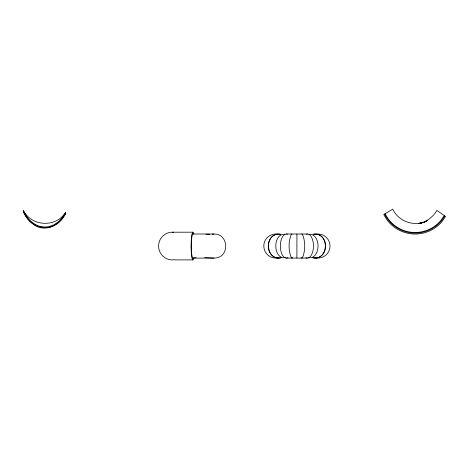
<?xml version="1.0" encoding="UTF-8"?>
<svg xmlns="http://www.w3.org/2000/svg" width="469" height="469" viewBox="0 0 469 469"><rect width="100%" height="100%" fill="white"/><g stroke="black" fill="none" stroke-linecap="round" stroke-linejoin="round"><path stroke-width="0.7" d="M34.208 224.915C30.385 222.394 26.85 218.636 24.693 214.374C20.994 206.806 26.106 217.399 26.997 217.757C33.24 227.137 47.346 231.258 56.567 223.684C60.126 221.597 62.729 218.179 64.88 214.732C67.407 210.458 62.148 219.809 61.861 219.328C55.442 227.682 42.503 231.369 33.674 224.475M64.88 213.893L65.601 212.363L61.404 218.765L57.974 222.113L53.865 224.833L49.151 226.58L44.526 227.055L39.074 226.181C32.783 223.971 27.9 219.041 24.693 213.313L24.869 213.735M444.26 215.576L440.772 220.559A33.51 33.51 0 0 1 388.279 218.982L385.096 213.8M63.86 214.796C54.246 226.715 34.008 226.017 25.244 213.459M62.055 218.73L61.738 219.175M424.392 222.054C429.416 219.211 434.06 215.564 436.909 210.434L445.55 216.479L441.98 221.579A35.093 35.093 0 0 1 387.007 219.926L383.753 214.62L392.741 209.104C397.718 220.084 410.51 225.46 422.018 222.869M292.011 234.002L291.29 234.412C288.353 241.582 288.353 250.505 291.29 257.674L292.011 258.085L292.738 257.674M423.22 222.505L427.306 220.682L424.445 222.154L427.212 220.512L423.155 222.324L418.84 223.379L422.024 222.922M419.491 223.42L422.598 222.658M308.948 234.271C321.324 233.468 320.937 259.662 308.291 257.674M285.521 257.674C272.876 259.662 272.483 233.468 284.859 234.271M419.503 223.449L420.769 223.215M313.134 234.307C329.854 231.381 329.138 261.638 312.46 257.674A12.042 10.429 -90 0 0 325.58 246.436A12.042 10.429 -90 0 0 313.116 234.23M205.944 234.248L209.684 234.248M212.117 234.248C228.766 231.34 230.877 258.173 213.987 258.085L192.911 258.085M193.533 258.003L196.03 257.674M172.551 232.196L192.911 232.196M192.911 234.002L213.987 234.002M286.366 234.002L307.441 234.002M286.366 258.085L307.441 258.085M174.661 259.896L192.911 259.896M213.987 258.085L204.695 257.674M280.679 234.307C263.959 231.381 264.668 261.638 281.353 257.674A12.042 10.429 -90 0 1 268.227 246.436A12.042 10.429 -90 0 1 280.691 234.23M301.796 234.002L302.517 234.412C305.454 241.582 305.454 250.505 302.517 257.674L301.796 258.085L301.069 257.674M24.921 213.694L23.45 210.54L23.954 211.742M296.906 234.002L296.906 258.085M193.808 234.049A13.63 1.782 -90 0 0 192.014 234.049L191.358 239.12A13.947 1.823 -90 0 0 191.358 252.967L192.014 258.038A13.63 1.782 -90 0 0 193.808 258.038M193.334 258.261A12.446 1.624 -90 0 1 192.091 256.994L191.493 252.369A12.739 1.665 -90 0 1 191.493 239.723L192.091 235.092A12.446 1.624 -90 0 1 193.334 233.832M173.618 232.272A13.63 13.519 -90 0 0 165.387 234.049L162.567 236.253L160.404 239.12A13.947 13.83 -90 0 0 160.404 252.967L162.567 255.84L165.387 258.038A13.63 13.519 -90 0 0 174.327 259.72M306.398 234.183A12.042 6.021 90 0 1 313.456 246.565A12.042 6.021 90 0 1 305.882 257.674M316.094 234.148A12.042 12.042 0 0 1 330.006 246.671A12.042 12.042 0 0 1 314.863 257.674M287.925 257.674A12.042 6.021 -90 0 1 280.351 246.565A12.042 6.021 -90 0 1 287.415 234.183M278.944 257.674A12.042 12.042 0 0 1 275.831 258.085L272.712 257.674A12.042 12.042 0 0 1 264.194 249.162L263.783 246.043A12.042 12.042 0 0 1 277.712 234.148M444.776 215.933A34.143 34.143 0 0 1 384.557 214.128M64.359 214.773L64.206 215.095L64.359 214.773"/></g></svg>
